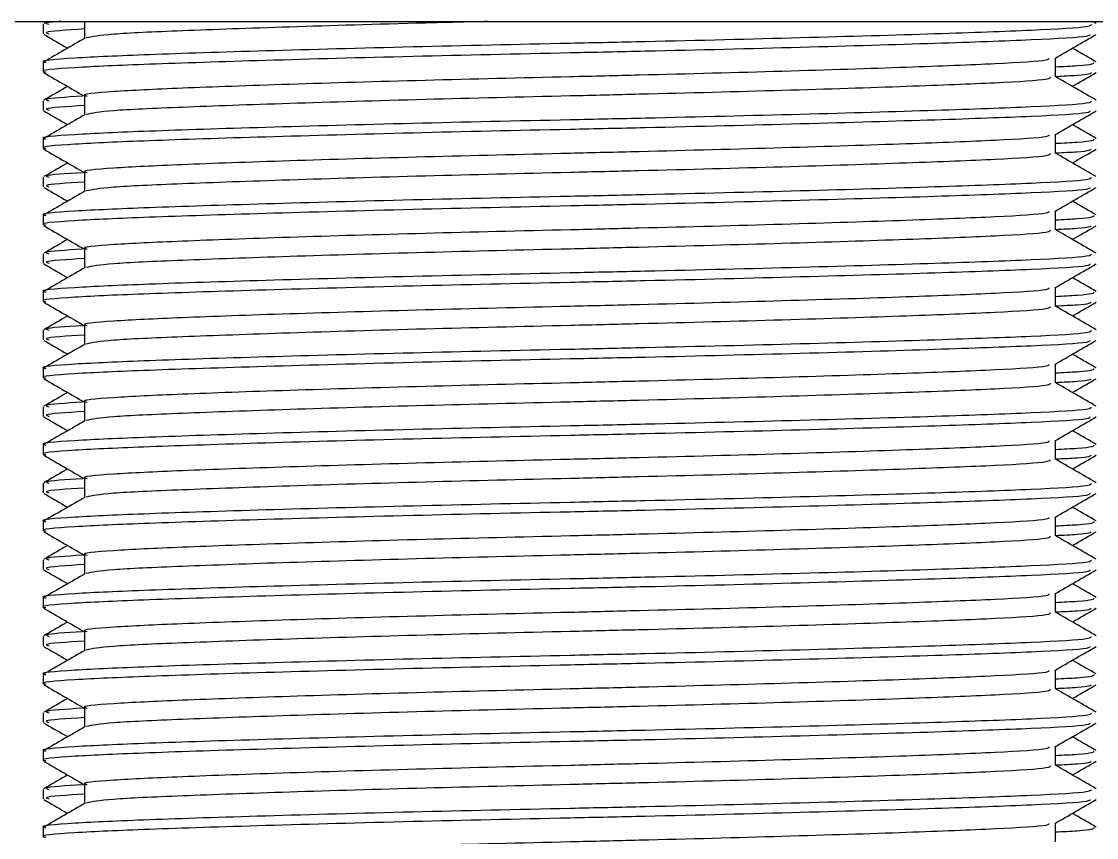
# Model space of a CAD drawing. Header units: millimetres. Extents: x -205 to 841, y 0 to 722.
# Drawn here: x 102.079 to 104.187, y 91.285 to 92.885 of the extents above; entities that cross this region are included whole.
import ezdxf

# ---------------------------------------------------------------- set-up
doc = ezdxf.new("R2010")
doc.units = ezdxf.units.MM

msp = doc.modelspace()

# ---------------------------------------------------------------- linework, layer by layer
at = {"color": 7, "linetype": 'Continuous', "lineweight": 25}
for p, q in [((68.1545, 92.8852), (138.1545, 92.8852)), ((102.1298, 92.8852), (102.1225, 92.881)), ((102.2025, 92.8852), (102.2025, 92.8522)), ((104.1866, 92.881), (104.1793, 92.8852)), ((102.1213, 92.8798), (102.1213, 92.861)), ((102.1213, 92.8048), (102.1213, 92.786)), ((104.1065, 92.7767), (104.1065, 92.8136)), ((102.2025, 92.7392), (102.2025, 92.7022)), ((102.1213, 92.7298), (102.1213, 92.711)), ((102.1213, 92.6548), (102.1213, 92.636)), ((104.1065, 92.6267), (104.1065, 92.6636)), ((102.2025, 92.5892), (102.2025, 92.5522)), ((102.1213, 92.5798), (102.1213, 92.561)), ((102.1213, 92.5048), (102.1213, 92.486)), ((104.1065, 92.4767), (104.1065, 92.5136)), ((102.2025, 92.4392), (102.2025, 92.4022)), ((102.1213, 92.4298), (102.1213, 92.411)), ((102.1213, 92.3548), (102.1213, 92.336)), ((104.1065, 92.3267), (104.1065, 92.3636)), ((102.1213, 92.2798), (102.1213, 92.261)), ((102.2025, 92.2892), (102.2025, 92.2522)), ((104.1065, 92.1767), (104.1065, 92.2136)), ((102.1213, 92.2048), (102.1213, 92.186)), ((102.1213, 92.1298), (102.1213, 92.111)), ((102.2025, 92.1392), (102.2025, 92.1022)), ((104.1065, 92.0267), (104.1065, 92.0636)), ((102.1213, 92.0548), (102.1213, 92.036)), ((102.1213, 91.9798), (102.1213, 91.961)), ((102.2025, 91.9892), (102.2025, 91.9522)), ((104.1065, 91.8767), (104.1065, 91.9136)), ((102.1213, 91.9048), (102.1213, 91.886)), ((102.1213, 91.8298), (102.1213, 91.811)), ((102.2025, 91.8392), (102.2025, 91.8022)), ((104.1065, 91.7267), (104.1065, 91.7636)), ((102.1213, 91.7548), (102.1213, 91.736)), ((102.1213, 91.6798), (102.1213, 91.661)), ((102.2025, 91.6892), (102.2025, 91.6522)), ((102.1213, 91.6048), (102.1213, 91.586)), ((104.1065, 91.5767), (104.1065, 91.6136)), ((102.2025, 91.5392), (102.2025, 91.5022)), ((102.1213, 91.5298), (102.1213, 91.511)), ((102.1213, 91.4548), (102.1213, 91.436)), ((104.1065, 91.4267), (104.1065, 91.4636)), ((102.2025, 91.3892), (102.2025, 91.3522)), ((102.1213, 91.3798), (102.1213, 91.361)), ((102.1213, 91.3048), (102.1213, 91.286)), ((104.1065, 91.2767), (104.1065, 91.3136))]:
    msp.add_line(p, q, dxfattribs=at)
for points, knots in [([(102.1568, 92.8852), (102.1445, 92.8843), (102.119, 92.8826), (102.1282, 92.8807), (102.133, 92.8798)], [0, 0, 0, 0, 0.485502, 1, 1, 1, 1]), ([(102.9929, 92.8852), (102.9518, 92.8842), (102.812, 92.8808), (102.5972, 92.8743), (102.3859, 92.8668), (102.242, 92.8604), (102.2175, 92.8554), (102.2053, 92.8529)], [0, 0, 0, 0, 0.096505, 0.328507, 0.55726, 0.778492, 1, 1, 1, 1]), ([(104.1761, 92.8798), (104.1767, 92.8781), (104.1782, 92.8739), (104.0711, 92.8677), (103.8795, 92.8608), (103.6145, 92.853), (103.3592, 92.8467), (103.1001, 92.8411), (102.8381, 92.8353), (102.5499, 92.8275), (102.3176, 92.82), (102.1728, 92.8134), (102.109, 92.808), (102.1249, 92.8051), (102.1266, 92.8048)], [0, 0, 0, 0, 0.063755, 0.16043, 0.256412, 0.355951, 0.454411, 0.500088, 0.596409, 0.696026, 0.794248, 0.889241, 0.98804, 1, 1, 1, 1]), ([(104.1739, 92.8599), (104.174, 92.8586), (104.1741, 92.8548), (104.0703, 92.849), (103.8797, 92.8421), (103.6145, 92.8343), (103.3592, 92.8279), (103.1001, 92.8224), (102.8381, 92.8166), (102.5499, 92.8087), (102.3176, 92.8012), (102.1728, 92.7947), (102.109, 92.7892), (102.1249, 92.7864), (102.1266, 92.7861)], [0, 0, 0, 0, 0.049387, 0.147549, 0.245007, 0.346078, 0.446053, 0.492433, 0.590235, 0.691385, 0.791118, 0.887572, 0.987892, 1, 1, 1, 1]), ([(102.1225, 92.8599), (102.136, 92.852), (102.1516, 92.8431), (102.1671, 92.8341), (102.1691, 92.8329)], [0, 0, 0, 0, 0.871413, 1, 1, 1, 1]), ([(102.2025, 92.8705), (102.1674, 92.8683), (102.1178, 92.8652), (102.1296, 92.862), (102.133, 92.8611)], [0, 0, 0, 0, 0.709205, 1, 1, 1, 1]), ([(104.1053, 92.8129), (104.1189, 92.8207), (104.1459, 92.8364), (104.173, 92.852), (104.1866, 92.8599)], [0, 0, 0, 0, 0.499982, 1, 1, 1, 1]), ([(102.2038, 92.8529), (102.1902, 92.8451), (102.1631, 92.8294), (102.136, 92.8138), (102.1225, 92.806)], [0, 0, 0, 0, 0.499982, 1, 1, 1, 1]), ([(104.1866, 92.806), (104.173, 92.8138), (104.1575, 92.8228), (104.1419, 92.8318), (104.1399, 92.8329)], [0, 0, 0, 0, 0.871413, 1, 1, 1, 1]), ([(104.0937, 92.8129), (104.0937, 92.8117), (104.0938, 92.8079), (103.9983, 92.8021), (103.8227, 92.7952), (103.5783, 92.7874), (103.3431, 92.7811), (103.1043, 92.7755), (102.863, 92.7697), (102.5974, 92.7619), (102.3833, 92.7543), (102.2499, 92.7478), (102.1912, 92.7424), (102.2058, 92.7395), (102.2074, 92.7392)], [0, 0, 0, 0, 0.0483781, 0.1466443, 0.2442055, 0.3453841, 0.4454651, 0.4918942, 0.5898003, 0.6910573, 0.7908961, 0.8874528, 0.987879, 1, 1, 1, 1]), ([(104.1824, 92.8048), (104.1814, 92.8025), (104.1801, 92.7993), (104.122, 92.7965), (104.1065, 92.7957)], [0, 0, 0, 0, 0.7327002, 1, 1, 1, 1]), ([(102.1225, 92.7849), (102.136, 92.777), (102.1627, 92.7616), (102.1894, 92.7462), (102.2025, 92.7386)], [0, 0, 0, 0, 0.507709, 1, 1, 1, 1]), ([(104.0958, 92.7767), (104.0964, 92.775), (104.0978, 92.7708), (103.9991, 92.7646), (103.8225, 92.7577), (103.5784, 92.7499), (103.3431, 92.7436), (103.1043, 92.738), (102.8632, 92.7322), (102.5967, 92.7244), (102.386, 92.7168), (102.242, 92.7104), (102.2175, 92.7054), (102.2053, 92.7029)], [0, 0, 0, 0, 0.064802, 0.16301, 0.260514, 0.361633, 0.461654, 0.508056, 0.605904, 0.707101, 0.806881, 0.90338, 1, 1, 1, 1]), ([(104.1766, 92.7849), (104.1754, 92.783), (104.1735, 92.7802), (104.1222, 92.7777), (104.1065, 92.777)], [0, 0, 0, 0, 0.693709, 1, 1, 1, 1]), ([(104.1866, 92.731), (104.173, 92.7388), (104.1464, 92.7542), (104.1197, 92.7696), (104.1065, 92.7772)], [0, 0, 0, 0, 0.507709, 1, 1, 1, 1]), ([(104.1399, 92.7579), (104.1419, 92.7591), (104.1575, 92.7681), (104.173, 92.777), (104.1866, 92.7849)], [0, 0, 0, 0, 0.1285871, 1, 1, 1, 1]), ([(102.1691, 92.7579), (102.1671, 92.7568), (102.1516, 92.7478), (102.136, 92.7388), (102.1225, 92.731)], [0, 0, 0, 0, 0.128587, 1, 1, 1, 1]), ([(102.1982, 92.7388), (102.1653, 92.7368), (102.118, 92.7338), (102.1295, 92.7307), (102.133, 92.7298)], [0, 0, 0, 0, 0.6966227, 1, 1, 1, 1]), ([(104.1761, 92.7298), (104.1767, 92.7281), (104.1782, 92.7239), (104.0711, 92.7177), (103.8795, 92.7108), (103.6145, 92.703), (103.3592, 92.6967), (103.1001, 92.6911), (102.8381, 92.6853), (102.5499, 92.6775), (102.3176, 92.67), (102.1728, 92.6634), (102.109, 92.658), (102.1249, 92.6551), (102.1266, 92.6548)], [0, 0, 0, 0, 0.063755, 0.16043, 0.256412, 0.355951, 0.454411, 0.500088, 0.596409, 0.696026, 0.794248, 0.889241, 0.98804, 1, 1, 1, 1]), ([(102.2025, 92.7205), (102.1674, 92.7183), (102.1178, 92.7152), (102.1296, 92.712), (102.133, 92.7111)], [0, 0, 0, 0, 0.709205, 1, 1, 1, 1]), ([(104.1739, 92.7099), (104.174, 92.7086), (104.1741, 92.7048), (104.0703, 92.699), (103.8797, 92.6921), (103.6145, 92.6843), (103.3592, 92.6779), (103.1001, 92.6724), (102.8381, 92.6666), (102.5499, 92.6587), (102.3176, 92.6512), (102.1728, 92.6447), (102.109, 92.6392), (102.1249, 92.6364), (102.1266, 92.6361)], [0, 0, 0, 0, 0.049387, 0.147549, 0.245007, 0.346078, 0.446053, 0.492433, 0.590235, 0.691385, 0.791118, 0.887572, 0.987892, 1, 1, 1, 1]), ([(102.1225, 92.7099), (102.136, 92.702), (102.1516, 92.6931), (102.1671, 92.6841), (102.1691, 92.6829)], [0, 0, 0, 0, 0.871413, 1, 1, 1, 1]), ([(102.2038, 92.7029), (102.1902, 92.6951), (102.1631, 92.6794), (102.136, 92.6638), (102.1225, 92.656)], [0, 0, 0, 0, 0.499982, 1, 1, 1, 1]), ([(104.1053, 92.6629), (104.1189, 92.6707), (104.1459, 92.6864), (104.173, 92.702), (104.1866, 92.7099)], [0, 0, 0, 0, 0.499982, 1, 1, 1, 1]), ([(104.1866, 92.656), (104.173, 92.6638), (104.1575, 92.6728), (104.1419, 92.6818), (104.1399, 92.6829)], [0, 0, 0, 0, 0.871413, 1, 1, 1, 1]), ([(104.0937, 92.6629), (104.0937, 92.6617), (104.0938, 92.6579), (103.9983, 92.6521), (103.8227, 92.6452), (103.5783, 92.6374), (103.3431, 92.6311), (103.1043, 92.6255), (102.863, 92.6197), (102.5974, 92.6119), (102.3833, 92.6043), (102.2499, 92.5978), (102.1912, 92.5924), (102.2058, 92.5895), (102.2074, 92.5892)], [0, 0, 0, 0, 0.0483781, 0.1466443, 0.2442055, 0.3453841, 0.4454651, 0.4918942, 0.5898003, 0.6910573, 0.7908961, 0.8874528, 0.987879, 1, 1, 1, 1]), ([(104.1824, 92.6548), (104.1814, 92.6525), (104.1801, 92.6493), (104.122, 92.6465), (104.1065, 92.6457)], [0, 0, 0, 0, 0.7327, 1, 1, 1, 1]), ([(102.1225, 92.6349), (102.136, 92.627), (102.1627, 92.6116), (102.1894, 92.5962), (102.2025, 92.5886)], [0, 0, 0, 0, 0.5077092, 1, 1, 1, 1]), ([(104.1766, 92.6349), (104.1754, 92.633), (104.1735, 92.6302), (104.1222, 92.6277), (104.1065, 92.627)], [0, 0, 0, 0, 0.693709, 1, 1, 1, 1]), ([(104.1399, 92.6079), (104.1419, 92.6091), (104.1575, 92.6181), (104.173, 92.627), (104.1866, 92.6349)], [0, 0, 0, 0, 0.128587, 1, 1, 1, 1]), ([(102.1691, 92.6079), (102.1671, 92.6068), (102.1516, 92.5978), (102.136, 92.5888), (102.1225, 92.581)], [0, 0, 0, 0, 0.128587, 1, 1, 1, 1]), ([(104.0958, 92.6267), (104.0964, 92.625), (104.0978, 92.6208), (103.9991, 92.6146), (103.8225, 92.6077), (103.5784, 92.5999), (103.3431, 92.5936), (103.1043, 92.588), (102.8632, 92.5822), (102.5967, 92.5744), (102.386, 92.5668), (102.242, 92.5604), (102.2175, 92.5554), (102.2053, 92.5529)], [0, 0, 0, 0, 0.064802, 0.16301, 0.260514, 0.361633, 0.461654, 0.508056, 0.605904, 0.707101, 0.806881, 0.90338, 1, 1, 1, 1]), ([(104.1866, 92.581), (104.173, 92.5888), (104.1464, 92.6042), (104.1197, 92.6196), (104.1065, 92.6272)], [0, 0, 0, 0, 0.507709, 1, 1, 1, 1]), ([(102.1982, 92.5888), (102.1653, 92.5868), (102.118, 92.5838), (102.1295, 92.5807), (102.133, 92.5798)], [0, 0, 0, 0, 0.696623, 1, 1, 1, 1]), ([(104.1761, 92.5798), (104.1767, 92.5781), (104.1782, 92.5739), (104.0711, 92.5677), (103.8795, 92.5608), (103.6145, 92.553), (103.3592, 92.5467), (103.1001, 92.5411), (102.8381, 92.5353), (102.5499, 92.5275), (102.3176, 92.52), (102.1728, 92.5134), (102.109, 92.508), (102.1249, 92.5051), (102.1266, 92.5048)], [0, 0, 0, 0, 0.063755, 0.16043, 0.256412, 0.355951, 0.454411, 0.500088, 0.596409, 0.696026, 0.794248, 0.889241, 0.98804, 1, 1, 1, 1]), ([(102.2025, 92.5705), (102.1674, 92.5683), (102.1178, 92.5652), (102.1296, 92.562), (102.133, 92.5611)], [0, 0, 0, 0, 0.709205, 1, 1, 1, 1]), ([(104.1739, 92.5599), (104.174, 92.5586), (104.1741, 92.5548), (104.0703, 92.549), (103.8797, 92.5421), (103.6145, 92.5343), (103.3592, 92.5279), (103.1001, 92.5224), (102.8381, 92.5166), (102.5499, 92.5087), (102.3176, 92.5012), (102.1728, 92.4947), (102.109, 92.4892), (102.1249, 92.4864), (102.1266, 92.4861)], [0, 0, 0, 0, 0.049387, 0.147549, 0.245007, 0.346078, 0.446053, 0.492433, 0.590235, 0.691385, 0.791118, 0.887572, 0.987892, 1, 1, 1, 1]), ([(102.1225, 92.5599), (102.136, 92.552), (102.1516, 92.5431), (102.1671, 92.5341), (102.1691, 92.5329)], [0, 0, 0, 0, 0.871413, 1, 1, 1, 1]), ([(102.2038, 92.5529), (102.1902, 92.5451), (102.1631, 92.5294), (102.136, 92.5138), (102.1225, 92.506)], [0, 0, 0, 0, 0.499982, 1, 1, 1, 1]), ([(104.1053, 92.5129), (104.1189, 92.5207), (104.1459, 92.5364), (104.173, 92.552), (104.1866, 92.5599)], [0, 0, 0, 0, 0.499982, 1, 1, 1, 1]), ([(104.1866, 92.506), (104.173, 92.5138), (104.1575, 92.5228), (104.1419, 92.5318), (104.1399, 92.5329)], [0, 0, 0, 0, 0.871413, 1, 1, 1, 1]), ([(104.0937, 92.5129), (104.0937, 92.5117), (104.0938, 92.5079), (103.9983, 92.5021), (103.8227, 92.4952), (103.5783, 92.4874), (103.3431, 92.4811), (103.1043, 92.4755), (102.863, 92.4697), (102.5974, 92.4619), (102.3833, 92.4543), (102.2499, 92.4478), (102.1912, 92.4424), (102.2058, 92.4395), (102.2074, 92.4392)], [0, 0, 0, 0, 0.0483781, 0.1466443, 0.2442055, 0.3453841, 0.4454651, 0.4918942, 0.5898003, 0.6910573, 0.7908961, 0.8874528, 0.987879, 1, 1, 1, 1]), ([(104.1824, 92.5048), (104.1814, 92.5025), (104.1801, 92.4993), (104.122, 92.4965), (104.1065, 92.4957)], [0, 0, 0, 0, 0.7327, 1, 1, 1, 1]), ([(102.1225, 92.4849), (102.136, 92.477), (102.1627, 92.4616), (102.1894, 92.4462), (102.2025, 92.4386)], [0, 0, 0, 0, 0.507709, 1, 1, 1, 1]), ([(104.1766, 92.4849), (104.1754, 92.483), (104.1735, 92.4802), (104.1222, 92.4777), (104.1065, 92.477)], [0, 0, 0, 0, 0.6937088, 1, 1, 1, 1]), ([(104.1399, 92.4579), (104.1419, 92.4591), (104.1575, 92.4681), (104.173, 92.477), (104.1866, 92.4849)], [0, 0, 0, 0, 0.128587, 1, 1, 1, 1]), ([(104.0958, 92.4767), (104.0964, 92.475), (104.0978, 92.4708), (103.9991, 92.4646), (103.8225, 92.4577), (103.5784, 92.4499), (103.3431, 92.4436), (103.1043, 92.438), (102.8632, 92.4322), (102.5967, 92.4244), (102.386, 92.4168), (102.242, 92.4104), (102.2175, 92.4054), (102.2053, 92.4029)], [0, 0, 0, 0, 0.064802, 0.16301, 0.260514, 0.361633, 0.461654, 0.508056, 0.605904, 0.707101, 0.806881, 0.90338, 1, 1, 1, 1]), ([(104.1866, 92.431), (104.173, 92.4388), (104.1464, 92.4542), (104.1197, 92.4696), (104.1065, 92.4772)], [0, 0, 0, 0, 0.5077092, 1, 1, 1, 1]), ([(102.1691, 92.4579), (102.1671, 92.4568), (102.1516, 92.4478), (102.136, 92.4388), (102.1225, 92.431)], [0, 0, 0, 0, 0.128587, 1, 1, 1, 1]), ([(102.1982, 92.4388), (102.1653, 92.4368), (102.118, 92.4338), (102.1295, 92.4307), (102.133, 92.4298)], [0, 0, 0, 0, 0.696623, 1, 1, 1, 1]), ([(104.1761, 92.4298), (104.1767, 92.4281), (104.1782, 92.4239), (104.0711, 92.4177), (103.8795, 92.4108), (103.6145, 92.403), (103.3592, 92.3967), (103.1001, 92.3911), (102.8381, 92.3853), (102.5499, 92.3775), (102.3176, 92.37), (102.1728, 92.3634), (102.109, 92.358), (102.1249, 92.3551), (102.1266, 92.3548)], [0, 0, 0, 0, 0.063755, 0.16043, 0.256412, 0.355951, 0.454411, 0.500088, 0.596409, 0.696026, 0.794248, 0.889241, 0.98804, 1, 1, 1, 1]), ([(102.2025, 92.4205), (102.1674, 92.4183), (102.1178, 92.4152), (102.1296, 92.412), (102.133, 92.4111)], [0, 0, 0, 0, 0.709205, 1, 1, 1, 1]), ([(104.1739, 92.4099), (104.174, 92.4086), (104.1741, 92.4048), (104.0703, 92.399), (103.8797, 92.3921), (103.6145, 92.3843), (103.3592, 92.3779), (103.1001, 92.3724), (102.8381, 92.3666), (102.5499, 92.3587), (102.3176, 92.3512), (102.1728, 92.3447), (102.109, 92.3392), (102.1249, 92.3364), (102.1266, 92.3361)], [0, 0, 0, 0, 0.049387, 0.147549, 0.245007, 0.346078, 0.446053, 0.492433, 0.590235, 0.691385, 0.791118, 0.887572, 0.987892, 1, 1, 1, 1]), ([(102.1225, 92.4099), (102.136, 92.402), (102.1516, 92.3931), (102.1671, 92.3841), (102.1691, 92.3829)], [0, 0, 0, 0, 0.871413, 1, 1, 1, 1]), ([(102.2038, 92.4029), (102.1902, 92.3951), (102.1631, 92.3794), (102.136, 92.3638), (102.1225, 92.356)], [0, 0, 0, 0, 0.499982, 1, 1, 1, 1]), ([(104.1053, 92.3629), (104.1189, 92.3707), (104.1459, 92.3864), (104.173, 92.402), (104.1866, 92.4099)], [0, 0, 0, 0, 0.499982, 1, 1, 1, 1]), ([(104.1866, 92.356), (104.173, 92.3638), (104.1575, 92.3728), (104.1419, 92.3818), (104.1399, 92.3829)], [0, 0, 0, 0, 0.871413, 1, 1, 1, 1]), ([(104.0937, 92.3629), (104.0937, 92.3617), (104.0938, 92.3579), (103.9983, 92.3521), (103.8227, 92.3452), (103.5783, 92.3374), (103.3431, 92.3311), (103.1043, 92.3255), (102.863, 92.3197), (102.5974, 92.3119), (102.3833, 92.3043), (102.2499, 92.2978), (102.1912, 92.2924), (102.2058, 92.2895), (102.2074, 92.2892)], [0, 0, 0, 0, 0.0483781, 0.1466443, 0.2442055, 0.3453841, 0.4454651, 0.4918942, 0.5898003, 0.6910573, 0.7908961, 0.8874528, 0.987879, 1, 1, 1, 1]), ([(104.1824, 92.3548), (104.1814, 92.3525), (104.1801, 92.3493), (104.122, 92.3465), (104.1065, 92.3457)], [0, 0, 0, 0, 0.7327, 1, 1, 1, 1]), ([(102.1225, 92.3349), (102.136, 92.327), (102.1627, 92.3116), (102.1894, 92.2962), (102.2025, 92.2886)], [0, 0, 0, 0, 0.507709, 1, 1, 1, 1]), ([(104.1766, 92.3349), (104.1754, 92.333), (104.1735, 92.3302), (104.1222, 92.3277), (104.1065, 92.327)], [0, 0, 0, 0, 0.693709, 1, 1, 1, 1]), ([(104.1399, 92.3079), (104.1419, 92.3091), (104.1575, 92.3181), (104.173, 92.327), (104.1866, 92.3349)], [0, 0, 0, 0, 0.128587, 1, 1, 1, 1]), ([(104.0958, 92.3267), (104.0964, 92.325), (104.0978, 92.3208), (103.9991, 92.3146), (103.8225, 92.3077), (103.5784, 92.2999), (103.3431, 92.2936), (103.1043, 92.288), (102.8632, 92.2822), (102.5967, 92.2744), (102.386, 92.2668), (102.242, 92.2604), (102.2175, 92.2554), (102.2053, 92.2529)], [0, 0, 0, 0, 0.0648024, 0.1630103, 0.2605138, 0.3616325, 0.4616543, 0.5080559, 0.605904, 0.7071011, 0.8068808, 0.9033803, 1, 1, 1, 1]), ([(104.1866, 92.281), (104.173, 92.2888), (104.1464, 92.3042), (104.1197, 92.3196), (104.1065, 92.3272)], [0, 0, 0, 0, 0.507709, 1, 1, 1, 1]), ([(102.1691, 92.3079), (102.1671, 92.3068), (102.1516, 92.2978), (102.136, 92.2888), (102.1225, 92.281)], [0, 0, 0, 0, 0.128587, 1, 1, 1, 1]), ([(104.1761, 92.2798), (104.1767, 92.2781), (104.1782, 92.2739), (104.0711, 92.2677), (103.8795, 92.2608), (103.6145, 92.253), (103.3592, 92.2467), (103.1001, 92.2411), (102.8381, 92.2353), (102.5499, 92.2275), (102.3176, 92.22), (102.1728, 92.2134), (102.109, 92.208), (102.1249, 92.2051), (102.1266, 92.2048)], [0, 0, 0, 0, 0.063755, 0.16043, 0.256412, 0.355951, 0.454411, 0.500088, 0.596409, 0.696026, 0.794248, 0.889241, 0.98804, 1, 1, 1, 1]), ([(102.1982, 92.2888), (102.1653, 92.2868), (102.118, 92.2838), (102.1295, 92.2807), (102.133, 92.2798)], [0, 0, 0, 0, 0.696623, 1, 1, 1, 1]), ([(102.2025, 92.2705), (102.1674, 92.2683), (102.1178, 92.2652), (102.1296, 92.262), (102.133, 92.2611)], [0, 0, 0, 0, 0.709205, 1, 1, 1, 1]), ([(104.1739, 92.2599), (104.174, 92.2586), (104.1741, 92.2548), (104.0703, 92.249), (103.8797, 92.2421), (103.6145, 92.2343), (103.3592, 92.2279), (103.1001, 92.2224), (102.8381, 92.2166), (102.5499, 92.2087), (102.3176, 92.2012), (102.1728, 92.1947), (102.109, 92.1892), (102.1249, 92.1864), (102.1266, 92.1861)], [0, 0, 0, 0, 0.049387, 0.147549, 0.245007, 0.346078, 0.446053, 0.492433, 0.590235, 0.691385, 0.791118, 0.887572, 0.987892, 1, 1, 1, 1]), ([(102.1225, 92.2599), (102.136, 92.252), (102.1516, 92.2431), (102.1671, 92.2341), (102.1691, 92.2329)], [0, 0, 0, 0, 0.871413, 1, 1, 1, 1]), ([(102.2038, 92.2529), (102.1902, 92.2451), (102.1631, 92.2294), (102.136, 92.2138), (102.1225, 92.206)], [0, 0, 0, 0, 0.499982, 1, 1, 1, 1]), ([(104.1053, 92.2129), (104.1189, 92.2207), (104.1459, 92.2364), (104.173, 92.252), (104.1866, 92.2599)], [0, 0, 0, 0, 0.499982, 1, 1, 1, 1]), ([(104.1866, 92.206), (104.173, 92.2138), (104.1575, 92.2228), (104.1419, 92.2318), (104.1399, 92.2329)], [0, 0, 0, 0, 0.871413, 1, 1, 1, 1]), ([(104.0937, 92.2129), (104.0937, 92.2117), (104.0938, 92.2079), (103.9983, 92.2021), (103.8227, 92.1952), (103.5783, 92.1874), (103.3431, 92.1811), (103.1043, 92.1755), (102.863, 92.1697), (102.5974, 92.1619), (102.3833, 92.1543), (102.2499, 92.1478), (102.1912, 92.1424), (102.2058, 92.1395), (102.2074, 92.1392)], [0, 0, 0, 0, 0.048378, 0.146644, 0.244206, 0.345384, 0.445465, 0.491894, 0.5898, 0.691057, 0.790896, 0.887453, 0.987879, 1, 1, 1, 1]), ([(102.1225, 92.1849), (102.136, 92.177), (102.1627, 92.1616), (102.1894, 92.1462), (102.2025, 92.1386)], [0, 0, 0, 0, 0.5077092, 1, 1, 1, 1]), ([(104.1824, 92.2048), (104.1814, 92.2025), (104.1801, 92.1993), (104.122, 92.1965), (104.1065, 92.1957)], [0, 0, 0, 0, 0.7327, 1, 1, 1, 1]), ([(104.1766, 92.1849), (104.1754, 92.183), (104.1735, 92.1802), (104.1222, 92.1777), (104.1065, 92.177)], [0, 0, 0, 0, 0.693709, 1, 1, 1, 1]), ([(104.1399, 92.1579), (104.1419, 92.1591), (104.1575, 92.1681), (104.173, 92.177), (104.1866, 92.1849)], [0, 0, 0, 0, 0.128587, 1, 1, 1, 1]), ([(104.0958, 92.1767), (104.0964, 92.175), (104.0978, 92.1708), (103.9991, 92.1646), (103.8225, 92.1577), (103.5784, 92.1499), (103.3431, 92.1436), (103.1043, 92.138), (102.8632, 92.1322), (102.5967, 92.1244), (102.386, 92.1168), (102.242, 92.1104), (102.2175, 92.1054), (102.2053, 92.1029)], [0, 0, 0, 0, 0.064802, 0.16301, 0.260514, 0.361633, 0.461654, 0.508056, 0.605904, 0.707101, 0.806881, 0.90338, 1, 1, 1, 1]), ([(104.1866, 92.131), (104.173, 92.1388), (104.1464, 92.1542), (104.1197, 92.1696), (104.1065, 92.1772)], [0, 0, 0, 0, 0.507709, 1, 1, 1, 1]), ([(102.1691, 92.1579), (102.1671, 92.1568), (102.1516, 92.1478), (102.136, 92.1388), (102.1225, 92.131)], [0, 0, 0, 0, 0.128587, 1, 1, 1, 1]), ([(104.1761, 92.1298), (104.1767, 92.1281), (104.1782, 92.1239), (104.0711, 92.1177), (103.8795, 92.1108), (103.6145, 92.103), (103.3592, 92.0967), (103.1001, 92.0911), (102.8381, 92.0853), (102.5499, 92.0775), (102.3176, 92.07), (102.1728, 92.0634), (102.109, 92.058), (102.1249, 92.0551), (102.1266, 92.0548)], [0, 0, 0, 0, 0.063755, 0.16043, 0.256412, 0.355951, 0.454411, 0.500088, 0.596409, 0.696026, 0.794248, 0.889241, 0.98804, 1, 1, 1, 1]), ([(102.1982, 92.1388), (102.1653, 92.1368), (102.118, 92.1338), (102.1295, 92.1307), (102.133, 92.1298)], [0, 0, 0, 0, 0.696623, 1, 1, 1, 1]), ([(104.1739, 92.1099), (104.174, 92.1086), (104.1741, 92.1048), (104.0703, 92.099), (103.8797, 92.0921), (103.6145, 92.0843), (103.3592, 92.0779), (103.1001, 92.0724), (102.8381, 92.0666), (102.5499, 92.0587), (102.3176, 92.0512), (102.1728, 92.0447), (102.109, 92.0392), (102.1249, 92.0364), (102.1266, 92.0361)], [0, 0, 0, 0, 0.049387, 0.147549, 0.245007, 0.346078, 0.446053, 0.492433, 0.590235, 0.691385, 0.791118, 0.887572, 0.987892, 1, 1, 1, 1]), ([(102.1225, 92.1099), (102.136, 92.102), (102.1516, 92.0931), (102.1671, 92.0841), (102.1691, 92.0829)], [0, 0, 0, 0, 0.871413, 1, 1, 1, 1]), ([(102.2038, 92.1029), (102.1902, 92.0951), (102.1631, 92.0794), (102.136, 92.0638), (102.1225, 92.056)], [0, 0, 0, 0, 0.499982, 1, 1, 1, 1]), ([(102.2025, 92.1205), (102.1674, 92.1183), (102.1178, 92.1152), (102.1296, 92.112), (102.133, 92.1111)], [0, 0, 0, 0, 0.709205, 1, 1, 1, 1]), ([(104.1053, 92.0629), (104.1189, 92.0707), (104.1459, 92.0864), (104.173, 92.102), (104.1866, 92.1099)], [0, 0, 0, 0, 0.499982, 1, 1, 1, 1]), ([(104.1866, 92.056), (104.173, 92.0638), (104.1575, 92.0728), (104.1419, 92.0818), (104.1399, 92.0829)], [0, 0, 0, 0, 0.871413, 1, 1, 1, 1]), ([(104.0937, 92.0629), (104.0937, 92.0617), (104.0938, 92.0579), (103.9983, 92.0521), (103.8227, 92.0452), (103.5783, 92.0374), (103.3431, 92.0311), (103.1043, 92.0255), (102.863, 92.0197), (102.5974, 92.0119), (102.3833, 92.0043), (102.2499, 91.9978), (102.1912, 91.9924), (102.2058, 91.9895), (102.2074, 91.9892)], [0, 0, 0, 0, 0.048378, 0.146644, 0.244206, 0.345384, 0.445465, 0.491894, 0.5898, 0.691057, 0.790896, 0.887453, 0.987879, 1, 1, 1, 1]), ([(104.1824, 92.0548), (104.1814, 92.0525), (104.1801, 92.0493), (104.122, 92.0465), (104.1065, 92.0457)], [0, 0, 0, 0, 0.7327, 1, 1, 1, 1]), ([(102.1225, 92.0349), (102.136, 92.027), (102.1627, 92.0116), (102.1894, 91.9962), (102.2025, 91.9886)], [0, 0, 0, 0, 0.5077092, 1, 1, 1, 1]), ([(104.0958, 92.0267), (104.0964, 92.025), (104.0978, 92.0208), (103.9991, 92.0146), (103.8225, 92.0077), (103.5784, 91.9999), (103.3431, 91.9936), (103.1043, 91.988), (102.8632, 91.9822), (102.5967, 91.9744), (102.386, 91.9668), (102.242, 91.9604), (102.2175, 91.9554), (102.2053, 91.9529)], [0, 0, 0, 0, 0.0648024, 0.1630103, 0.2605138, 0.3616325, 0.4616543, 0.5080559, 0.605904, 0.7071011, 0.8068808, 0.9033803, 1, 1, 1, 1]), ([(104.1766, 92.0349), (104.1754, 92.033), (104.1735, 92.0302), (104.1222, 92.0277), (104.1065, 92.027)], [0, 0, 0, 0, 0.6937088, 1, 1, 1, 1]), ([(104.1866, 91.981), (104.173, 91.9888), (104.1464, 92.0042), (104.1197, 92.0196), (104.1065, 92.0272)], [0, 0, 0, 0, 0.507709, 1, 1, 1, 1]), ([(104.1399, 92.0079), (104.1419, 92.0091), (104.1575, 92.0181), (104.173, 92.027), (104.1866, 92.0349)], [0, 0, 0, 0, 0.128587, 1, 1, 1, 1]), ([(102.1691, 92.0079), (102.1671, 92.0068), (102.1516, 91.9978), (102.136, 91.9888), (102.1225, 91.981)], [0, 0, 0, 0, 0.128587, 1, 1, 1, 1]), ([(104.1761, 91.9798), (104.1767, 91.9781), (104.1782, 91.9739), (104.0711, 91.9677), (103.8795, 91.9608), (103.6145, 91.953), (103.3592, 91.9467), (103.1001, 91.9411), (102.8381, 91.9353), (102.5499, 91.9275), (102.3176, 91.92), (102.1728, 91.9134), (102.109, 91.908), (102.1249, 91.9051), (102.1266, 91.9048)], [0, 0, 0, 0, 0.063755, 0.16043, 0.256412, 0.355951, 0.454411, 0.500088, 0.596409, 0.696026, 0.794248, 0.889241, 0.98804, 1, 1, 1, 1]), ([(102.1982, 91.9888), (102.1653, 91.9868), (102.118, 91.9838), (102.1295, 91.9807), (102.133, 91.9798)], [0, 0, 0, 0, 0.696623, 1, 1, 1, 1]), ([(104.1739, 91.9599), (104.174, 91.9586), (104.1741, 91.9548), (104.0703, 91.949), (103.8797, 91.9421), (103.6145, 91.9343), (103.3592, 91.9279), (103.1001, 91.9224), (102.8381, 91.9166), (102.5499, 91.9087), (102.3176, 91.9012), (102.1728, 91.8947), (102.109, 91.8892), (102.1249, 91.8864), (102.1266, 91.8861)], [0, 0, 0, 0, 0.049387, 0.147549, 0.245007, 0.346078, 0.446053, 0.492433, 0.590235, 0.691385, 0.791118, 0.887572, 0.987892, 1, 1, 1, 1]), ([(102.1225, 91.9599), (102.136, 91.952), (102.1516, 91.9431), (102.1671, 91.9341), (102.1691, 91.9329)], [0, 0, 0, 0, 0.871413, 1, 1, 1, 1]), ([(102.2038, 91.9529), (102.1902, 91.9451), (102.1631, 91.9294), (102.136, 91.9138), (102.1225, 91.906)], [0, 0, 0, 0, 0.499982, 1, 1, 1, 1]), ([(102.2025, 91.9705), (102.1674, 91.9683), (102.1178, 91.9652), (102.1296, 91.962), (102.133, 91.9611)], [0, 0, 0, 0, 0.709205, 1, 1, 1, 1]), ([(104.1053, 91.9129), (104.1189, 91.9207), (104.1459, 91.9364), (104.173, 91.952), (104.1866, 91.9599)], [0, 0, 0, 0, 0.499982, 1, 1, 1, 1]), ([(104.1866, 91.906), (104.173, 91.9138), (104.1575, 91.9228), (104.1419, 91.9318), (104.1399, 91.9329)], [0, 0, 0, 0, 0.871413, 1, 1, 1, 1]), ([(104.0937, 91.9129), (104.0937, 91.9117), (104.0938, 91.9079), (103.9983, 91.9021), (103.8227, 91.8952), (103.5783, 91.8874), (103.3431, 91.8811), (103.1043, 91.8755), (102.863, 91.8697), (102.5974, 91.8619), (102.3833, 91.8543), (102.2499, 91.8478), (102.1912, 91.8424), (102.2058, 91.8395), (102.2074, 91.8392)], [0, 0, 0, 0, 0.048378, 0.146644, 0.244206, 0.345384, 0.445465, 0.491894, 0.5898, 0.691057, 0.790896, 0.887453, 0.987879, 1, 1, 1, 1]), ([(104.1824, 91.9048), (104.1814, 91.9025), (104.1801, 91.8993), (104.122, 91.8965), (104.1065, 91.8957)], [0, 0, 0, 0, 0.7327, 1, 1, 1, 1]), ([(102.1225, 91.8849), (102.136, 91.877), (102.1627, 91.8616), (102.1894, 91.8462), (102.2025, 91.8386)], [0, 0, 0, 0, 0.5077092, 1, 1, 1, 1]), ([(104.0958, 91.8767), (104.0964, 91.875), (104.0978, 91.8708), (103.9991, 91.8646), (103.8225, 91.8577), (103.5784, 91.8499), (103.3431, 91.8436), (103.1043, 91.838), (102.8632, 91.8322), (102.5967, 91.8244), (102.386, 91.8168), (102.242, 91.8104), (102.2175, 91.8054), (102.2053, 91.8029)], [0, 0, 0, 0, 0.064802, 0.16301, 0.260514, 0.361633, 0.461654, 0.508056, 0.605904, 0.707101, 0.806881, 0.90338, 1, 1, 1, 1]), ([(104.1766, 91.8849), (104.1754, 91.883), (104.1735, 91.8802), (104.1222, 91.8777), (104.1065, 91.877)], [0, 0, 0, 0, 0.6937088, 1, 1, 1, 1]), ([(104.1866, 91.831), (104.173, 91.8388), (104.1464, 91.8542), (104.1197, 91.8696), (104.1065, 91.8772)], [0, 0, 0, 0, 0.507709, 1, 1, 1, 1]), ([(104.1399, 91.8579), (104.1419, 91.8591), (104.1575, 91.8681), (104.173, 91.877), (104.1866, 91.8849)], [0, 0, 0, 0, 0.128587, 1, 1, 1, 1]), ([(102.1691, 91.8579), (102.1671, 91.8568), (102.1516, 91.8478), (102.136, 91.8388), (102.1225, 91.831)], [0, 0, 0, 0, 0.128587, 1, 1, 1, 1]), ([(104.1761, 91.8298), (104.1767, 91.8281), (104.1782, 91.8239), (104.0711, 91.8177), (103.8795, 91.8108), (103.6145, 91.803), (103.3592, 91.7967), (103.1001, 91.7911), (102.8381, 91.7853), (102.5499, 91.7775), (102.3176, 91.77), (102.1728, 91.7634), (102.109, 91.758), (102.1249, 91.7551), (102.1266, 91.7548)], [0, 0, 0, 0, 0.063755, 0.16043, 0.256412, 0.355951, 0.454411, 0.500088, 0.596409, 0.696026, 0.794248, 0.889241, 0.98804, 1, 1, 1, 1]), ([(102.1982, 91.8388), (102.1653, 91.8368), (102.118, 91.8338), (102.1295, 91.8307), (102.133, 91.8298)], [0, 0, 0, 0, 0.696623, 1, 1, 1, 1]), ([(104.1739, 91.8099), (104.174, 91.8086), (104.1741, 91.8048), (104.0703, 91.799), (103.8797, 91.7921), (103.6145, 91.7843), (103.3592, 91.7779), (103.1001, 91.7724), (102.8381, 91.7666), (102.5499, 91.7587), (102.3176, 91.7512), (102.1728, 91.7447), (102.109, 91.7392), (102.1249, 91.7364), (102.1266, 91.7361)], [0, 0, 0, 0, 0.049387, 0.147549, 0.245007, 0.346078, 0.446053, 0.492433, 0.590235, 0.691385, 0.791118, 0.887572, 0.987892, 1, 1, 1, 1]), ([(102.1225, 91.8099), (102.136, 91.802), (102.1516, 91.7931), (102.1671, 91.7841), (102.1691, 91.7829)], [0, 0, 0, 0, 0.871413, 1, 1, 1, 1]), ([(102.2025, 91.8205), (102.1674, 91.8183), (102.1178, 91.8152), (102.1296, 91.812), (102.133, 91.8111)], [0, 0, 0, 0, 0.709205, 1, 1, 1, 1]), ([(104.1053, 91.7629), (104.1189, 91.7707), (104.1459, 91.7864), (104.173, 91.802), (104.1866, 91.8099)], [0, 0, 0, 0, 0.499982, 1, 1, 1, 1]), ([(102.2038, 91.8029), (102.1902, 91.7951), (102.1631, 91.7794), (102.136, 91.7638), (102.1225, 91.756)], [0, 0, 0, 0, 0.499982, 1, 1, 1, 1]), ([(104.0937, 91.7629), (104.0937, 91.7617), (104.0938, 91.7579), (103.9983, 91.7521), (103.8227, 91.7452), (103.5783, 91.7374), (103.3431, 91.7311), (103.1043, 91.7255), (102.863, 91.7197), (102.5974, 91.7119), (102.3833, 91.7043), (102.2499, 91.6978), (102.1912, 91.6924), (102.2058, 91.6895), (102.2074, 91.6892)], [0, 0, 0, 0, 0.048378, 0.146644, 0.244206, 0.345384, 0.445465, 0.491894, 0.5898, 0.691057, 0.790896, 0.887453, 0.987879, 1, 1, 1, 1]), ([(104.1866, 91.756), (104.173, 91.7638), (104.1575, 91.7728), (104.1419, 91.7818), (104.1399, 91.7829)], [0, 0, 0, 0, 0.871413, 1, 1, 1, 1]), ([(104.1824, 91.7548), (104.1814, 91.7525), (104.1801, 91.7493), (104.122, 91.7465), (104.1065, 91.7457)], [0, 0, 0, 0, 0.7327, 1, 1, 1, 1]), ([(102.1225, 91.7349), (102.136, 91.727), (102.1627, 91.7116), (102.1894, 91.6962), (102.2025, 91.6886)], [0, 0, 0, 0, 0.5077092, 1, 1, 1, 1]), ([(104.0958, 91.7267), (104.0964, 91.725), (104.0978, 91.7208), (103.9991, 91.7146), (103.8225, 91.7077), (103.5784, 91.6999), (103.3431, 91.6936), (103.1043, 91.688), (102.8632, 91.6822), (102.5967, 91.6744), (102.386, 91.6668), (102.242, 91.6604), (102.2175, 91.6554), (102.2053, 91.6529)], [0, 0, 0, 0, 0.0648024, 0.1630103, 0.2605138, 0.3616325, 0.4616543, 0.5080559, 0.605904, 0.7071011, 0.8068808, 0.9033803, 1, 1, 1, 1]), ([(104.1766, 91.7349), (104.1754, 91.733), (104.1735, 91.7302), (104.1222, 91.7277), (104.1065, 91.727)], [0, 0, 0, 0, 0.693709, 1, 1, 1, 1]), ([(104.1866, 91.681), (104.173, 91.6888), (104.1464, 91.7042), (104.1197, 91.7196), (104.1065, 91.7272)], [0, 0, 0, 0, 0.507709, 1, 1, 1, 1]), ([(104.1399, 91.7079), (104.1419, 91.7091), (104.1575, 91.7181), (104.173, 91.727), (104.1866, 91.7349)], [0, 0, 0, 0, 0.128587, 1, 1, 1, 1]), ([(102.1691, 91.7079), (102.1671, 91.7068), (102.1516, 91.6978), (102.136, 91.6888), (102.1225, 91.681)], [0, 0, 0, 0, 0.128587, 1, 1, 1, 1]), ([(104.1761, 91.6798), (104.1767, 91.6781), (104.1782, 91.6739), (104.0711, 91.6677), (103.8795, 91.6608), (103.6145, 91.653), (103.3592, 91.6467), (103.1001, 91.6411), (102.8381, 91.6353), (102.5499, 91.6275), (102.3176, 91.62), (102.1728, 91.6134), (102.109, 91.608), (102.1249, 91.6051), (102.1266, 91.6048)], [0, 0, 0, 0, 0.063755, 0.16043, 0.256412, 0.355951, 0.454411, 0.500088, 0.596409, 0.696026, 0.794248, 0.889241, 0.98804, 1, 1, 1, 1]), ([(102.1982, 91.6888), (102.1653, 91.6868), (102.118, 91.6838), (102.1295, 91.6807), (102.133, 91.6798)], [0, 0, 0, 0, 0.696623, 1, 1, 1, 1]), ([(104.1739, 91.6599), (104.174, 91.6586), (104.1741, 91.6548), (104.0703, 91.649), (103.8797, 91.6421), (103.6145, 91.6343), (103.3592, 91.6279), (103.1001, 91.6224), (102.8381, 91.6166), (102.5499, 91.6087), (102.3176, 91.6012), (102.1728, 91.5947), (102.109, 91.5892), (102.1249, 91.5864), (102.1266, 91.5861)], [0, 0, 0, 0, 0.049387, 0.147549, 0.245007, 0.346078, 0.446053, 0.492433, 0.590235, 0.691385, 0.791118, 0.887572, 0.987892, 1, 1, 1, 1]), ([(102.1225, 91.6599), (102.136, 91.652), (102.1516, 91.6431), (102.1671, 91.6341), (102.1691, 91.6329)], [0, 0, 0, 0, 0.871413, 1, 1, 1, 1]), ([(102.2025, 91.6705), (102.1674, 91.6683), (102.1178, 91.6652), (102.1296, 91.662), (102.133, 91.6611)], [0, 0, 0, 0, 0.709205, 1, 1, 1, 1]), ([(104.1053, 91.6129), (104.1189, 91.6207), (104.1459, 91.6364), (104.173, 91.652), (104.1866, 91.6599)], [0, 0, 0, 0, 0.499982, 1, 1, 1, 1]), ([(102.2038, 91.6529), (102.1902, 91.6451), (102.1631, 91.6294), (102.136, 91.6138), (102.1225, 91.606)], [0, 0, 0, 0, 0.499982, 1, 1, 1, 1]), ([(104.1866, 91.606), (104.173, 91.6138), (104.1575, 91.6228), (104.1419, 91.6318), (104.1399, 91.6329)], [0, 0, 0, 0, 0.871413, 1, 1, 1, 1]), ([(104.0937, 91.6129), (104.0937, 91.6117), (104.0938, 91.6079), (103.9983, 91.6021), (103.8227, 91.5952), (103.5783, 91.5874), (103.3431, 91.5811), (103.1043, 91.5755), (102.863, 91.5697), (102.5974, 91.5619), (102.3833, 91.5543), (102.2499, 91.5478), (102.1912, 91.5424), (102.2058, 91.5395), (102.2074, 91.5392)], [0, 0, 0, 0, 0.048378, 0.146644, 0.244206, 0.345384, 0.445465, 0.491894, 0.5898, 0.691057, 0.790896, 0.887453, 0.987879, 1, 1, 1, 1]), ([(104.1824, 91.6048), (104.1814, 91.6025), (104.1801, 91.5993), (104.122, 91.5965), (104.1065, 91.5957)], [0, 0, 0, 0, 0.7327, 1, 1, 1, 1]), ([(102.1225, 91.5849), (102.136, 91.577), (102.1627, 91.5616), (102.1894, 91.5462), (102.2025, 91.5386)], [0, 0, 0, 0, 0.5077092, 1, 1, 1, 1]), ([(104.0958, 91.5767), (104.0964, 91.575), (104.0978, 91.5708), (103.9991, 91.5646), (103.8225, 91.5577), (103.5784, 91.5499), (103.3431, 91.5436), (103.1043, 91.538), (102.8632, 91.5322), (102.5967, 91.5244), (102.386, 91.5168), (102.242, 91.5104), (102.2175, 91.5054), (102.2053, 91.5029)], [0, 0, 0, 0, 0.064802, 0.16301, 0.260514, 0.361633, 0.461654, 0.508056, 0.605904, 0.707101, 0.806881, 0.90338, 1, 1, 1, 1]), ([(104.1766, 91.5849), (104.1754, 91.583), (104.1735, 91.5802), (104.1222, 91.5777), (104.1065, 91.577)], [0, 0, 0, 0, 0.693709, 1, 1, 1, 1]), ([(104.1866, 91.531), (104.173, 91.5388), (104.1464, 91.5542), (104.1197, 91.5696), (104.1065, 91.5772)], [0, 0, 0, 0, 0.507709, 1, 1, 1, 1]), ([(104.1399, 91.5579), (104.1419, 91.5591), (104.1575, 91.5681), (104.173, 91.577), (104.1866, 91.5849)], [0, 0, 0, 0, 0.128587, 1, 1, 1, 1]), ([(102.1691, 91.5579), (102.1671, 91.5568), (102.1516, 91.5478), (102.136, 91.5388), (102.1225, 91.531)], [0, 0, 0, 0, 0.1285871, 1, 1, 1, 1]), ([(102.1982, 91.5388), (102.1653, 91.5368), (102.118, 91.5338), (102.1295, 91.5307), (102.133, 91.5298)], [0, 0, 0, 0, 0.696623, 1, 1, 1, 1]), ([(104.1761, 91.5298), (104.1767, 91.5281), (104.1782, 91.5239), (104.0711, 91.5177), (103.8795, 91.5108), (103.6145, 91.503), (103.3592, 91.4967), (103.1001, 91.4911), (102.8381, 91.4853), (102.5499, 91.4775), (102.3176, 91.47), (102.1728, 91.4634), (102.109, 91.458), (102.1249, 91.4551), (102.1266, 91.4548)], [0, 0, 0, 0, 0.063755, 0.16043, 0.256412, 0.355951, 0.454411, 0.500088, 0.596409, 0.696026, 0.794248, 0.889241, 0.98804, 1, 1, 1, 1]), ([(104.1739, 91.5099), (104.174, 91.5086), (104.1741, 91.5048), (104.0703, 91.499), (103.8797, 91.4921), (103.6145, 91.4843), (103.3592, 91.4779), (103.1001, 91.4724), (102.8381, 91.4666), (102.5499, 91.4587), (102.3176, 91.4512), (102.1728, 91.4447), (102.109, 91.4392), (102.1249, 91.4364), (102.1266, 91.4361)], [0, 0, 0, 0, 0.049387, 0.147549, 0.245007, 0.346078, 0.446053, 0.492433, 0.590235, 0.691385, 0.791118, 0.887572, 0.987892, 1, 1, 1, 1]), ([(102.1225, 91.5099), (102.136, 91.502), (102.1516, 91.4931), (102.1671, 91.4841), (102.1691, 91.4829)], [0, 0, 0, 0, 0.871413, 1, 1, 1, 1]), ([(102.2025, 91.5205), (102.1674, 91.5183), (102.1178, 91.5152), (102.1296, 91.512), (102.133, 91.5111)], [0, 0, 0, 0, 0.709205, 1, 1, 1, 1]), ([(104.1053, 91.4629), (104.1189, 91.4707), (104.1459, 91.4864), (104.173, 91.502), (104.1866, 91.5099)], [0, 0, 0, 0, 0.499982, 1, 1, 1, 1]), ([(102.2038, 91.5029), (102.1902, 91.4951), (102.1631, 91.4794), (102.136, 91.4638), (102.1225, 91.456)], [0, 0, 0, 0, 0.499982, 1, 1, 1, 1]), ([(104.1866, 91.456), (104.173, 91.4638), (104.1575, 91.4728), (104.1419, 91.4818), (104.1399, 91.4829)], [0, 0, 0, 0, 0.871413, 1, 1, 1, 1]), ([(104.0937, 91.4629), (104.0937, 91.4617), (104.0938, 91.4579), (103.9983, 91.4521), (103.8227, 91.4452), (103.5783, 91.4374), (103.3431, 91.4311), (103.1043, 91.4255), (102.863, 91.4197), (102.5974, 91.4119), (102.3833, 91.4043), (102.2499, 91.3978), (102.1912, 91.3924), (102.2058, 91.3895), (102.2074, 91.3892)], [0, 0, 0, 0, 0.048378, 0.146644, 0.244206, 0.345384, 0.445465, 0.491894, 0.5898, 0.691057, 0.790896, 0.887453, 0.987879, 1, 1, 1, 1]), ([(104.1824, 91.4548), (104.1814, 91.4525), (104.1801, 91.4493), (104.122, 91.4465), (104.1065, 91.4457)], [0, 0, 0, 0, 0.7327, 1, 1, 1, 1]), ([(102.1225, 91.4349), (102.136, 91.427), (102.1627, 91.4116), (102.1894, 91.3962), (102.2025, 91.3886)], [0, 0, 0, 0, 0.5077092, 1, 1, 1, 1]), ([(104.0958, 91.4267), (104.0964, 91.425), (104.0978, 91.4208), (103.9991, 91.4146), (103.8225, 91.4077), (103.5784, 91.3999), (103.3431, 91.3936), (103.1043, 91.388), (102.8632, 91.3822), (102.5967, 91.3744), (102.386, 91.3668), (102.242, 91.3604), (102.2175, 91.3554), (102.2053, 91.3529)], [0, 0, 0, 0, 0.0648024, 0.1630103, 0.2605138, 0.3616325, 0.4616543, 0.5080559, 0.605904, 0.7071011, 0.8068808, 0.9033803, 1, 1, 1, 1]), ([(104.1766, 91.4349), (104.1754, 91.433), (104.1735, 91.4302), (104.1222, 91.4277), (104.1065, 91.427)], [0, 0, 0, 0, 0.693709, 1, 1, 1, 1]), ([(104.1866, 91.381), (104.173, 91.3888), (104.1464, 91.4042), (104.1197, 91.4196), (104.1065, 91.4272)], [0, 0, 0, 0, 0.5077092, 1, 1, 1, 1]), ([(104.1399, 91.4079), (104.1419, 91.4091), (104.1575, 91.4181), (104.173, 91.427), (104.1866, 91.4349)], [0, 0, 0, 0, 0.128587, 1, 1, 1, 1]), ([(102.1691, 91.4079), (102.1671, 91.4068), (102.1516, 91.3978), (102.136, 91.3888), (102.1225, 91.381)], [0, 0, 0, 0, 0.1285871, 1, 1, 1, 1]), ([(102.1982, 91.3888), (102.1653, 91.3868), (102.118, 91.3838), (102.1295, 91.3807), (102.133, 91.3798)], [0, 0, 0, 0, 0.6966227, 1, 1, 1, 1]), ([(104.1761, 91.3798), (104.1767, 91.3781), (104.1782, 91.3739), (104.0711, 91.3677), (103.8795, 91.3608), (103.6145, 91.353), (103.3592, 91.3467), (103.1001, 91.3411), (102.8381, 91.3353), (102.5499, 91.3275), (102.3176, 91.32), (102.1728, 91.3134), (102.109, 91.308), (102.1249, 91.3051), (102.1266, 91.3048)], [0, 0, 0, 0, 0.063755, 0.16043, 0.256412, 0.355951, 0.454411, 0.500088, 0.596409, 0.696026, 0.794248, 0.889241, 0.98804, 1, 1, 1, 1]), ([(102.2025, 91.3705), (102.1674, 91.3683), (102.1178, 91.3652), (102.1296, 91.362), (102.133, 91.3611)], [0, 0, 0, 0, 0.709205, 1, 1, 1, 1]), ([(104.1739, 91.3599), (104.174, 91.3586), (104.1741, 91.3548), (104.0703, 91.349), (103.8797, 91.3421), (103.6145, 91.3343), (103.3592, 91.3279), (103.1001, 91.3224), (102.8381, 91.3166), (102.5499, 91.3087), (102.3176, 91.3012), (102.1728, 91.2947), (102.109, 91.2892), (102.1249, 91.2864), (102.1266, 91.2861)], [0, 0, 0, 0, 0.049387, 0.147549, 0.245007, 0.346078, 0.446053, 0.492433, 0.590235, 0.691385, 0.791118, 0.887572, 0.987892, 1, 1, 1, 1]), ([(102.1225, 91.3599), (102.136, 91.352), (102.1516, 91.3431), (102.1671, 91.3341), (102.1691, 91.3329)], [0, 0, 0, 0, 0.871413, 1, 1, 1, 1]), ([(102.2038, 91.3529), (102.1902, 91.3451), (102.1631, 91.3294), (102.136, 91.3138), (102.1225, 91.306)], [0, 0, 0, 0, 0.499982, 1, 1, 1, 1]), ([(104.1053, 91.3129), (104.1189, 91.3207), (104.1459, 91.3364), (104.173, 91.352), (104.1866, 91.3599)], [0, 0, 0, 0, 0.499982, 1, 1, 1, 1]), ([(104.1866, 91.306), (104.173, 91.3138), (104.1575, 91.3228), (104.1419, 91.3318), (104.1399, 91.3329)], [0, 0, 0, 0, 0.871413, 1, 1, 1, 1]), ([(104.0937, 91.3129), (104.0937, 91.3117), (104.0938, 91.3079), (103.9983, 91.3021), (103.8227, 91.2952), (103.5783, 91.2874), (103.3431, 91.2811), (103.1043, 91.2755), (102.863, 91.2697), (102.5974, 91.2619), (102.3833, 91.2543), (102.2499, 91.2478), (102.1912, 91.2424), (102.2058, 91.2395), (102.2074, 91.2392)], [0, 0, 0, 0, 0.048378, 0.146644, 0.244206, 0.345384, 0.445465, 0.491894, 0.5898, 0.691057, 0.790896, 0.887453, 0.987879, 1, 1, 1, 1]), ([(104.1824, 91.3048), (104.1814, 91.3025), (104.1801, 91.2993), (104.122, 91.2965), (104.1065, 91.2957)], [0, 0, 0, 0, 0.7327, 1, 1, 1, 1])]:
    msp.add_open_spline(points, degree=3, knots=knots, dxfattribs=at)

doc.saveas('drawing.dxf')
